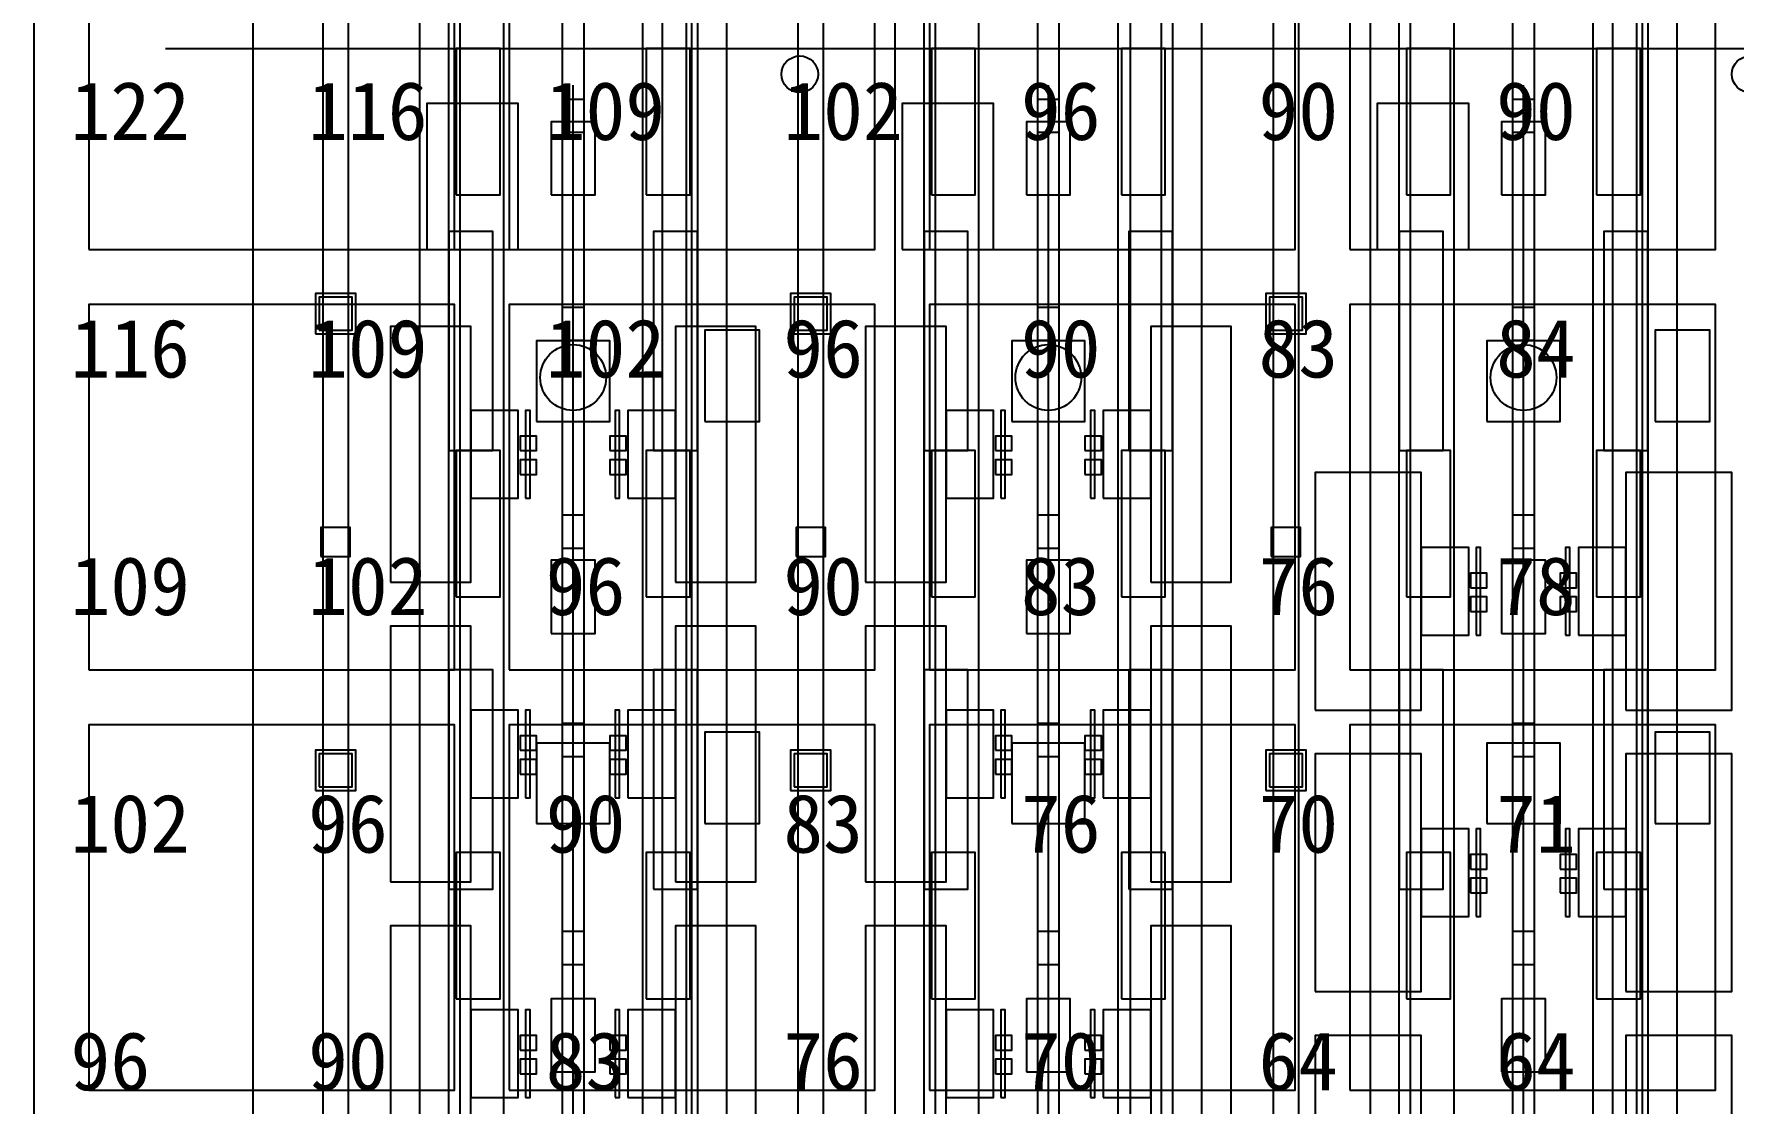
# Model space of a CAD drawing. Header units: metres. Extents: x -1640 to 1560, y -268 to 2338.
# Drawn here: x -280 to -233.49, y 1353.15 to 1382.4 of the extents above; entities that cross this region are included whole.
import ezdxf

# ---------------------------------------------------------------- set-up
doc = ezdxf.new("R2010")
doc.units = ezdxf.units.M
for name, color, linetype in [('1F_CHL', 4, 'Continuous'), ('1F_PUMP', 2, 'Continuous'), ('1F_SCR', 3, 'Continuous'), ('1F_STRUCT_COLUMN', 8, 'Continuous'), ('1F_ZONE', 3, 'Continuous'), ('2F_CSF_LATERAL_RACK_CONCEPT', 9, 'Continuous'), ('2F_RFG', 5, 'Continuous'), ('2F_STRUCT_COLUMN', 8, 'Continuous'), ('2F_VMB', 6, 'Continuous'), ('2F_ZONE', 3, 'Continuous'), ('3F_CLEANROOM_OVERHEAD_PIPE_DUCT_CONCEPT', 9, 'Continuous'), ('3F_CVD', 3, 'Continuous'), ('3F_DIFF', 4, 'Continuous'), ('3F_EHS_EGRESS_DIST_M', 2, 'Continuous'), ('3F_EHS_EXTINGUISHER_HYDRANT_CABINET_CONCEPT', 1, 'Continuous'), ('3F_EHS_GAS_DETECTOR', 6, 'Continuous'), ('3F_FOUP', 5, 'Continuous'), ('3F_OHT', 9, 'Continuous'), ('3F_OHTV', 1, 'Continuous'), ('3F_STK', 3, 'Continuous'), ('3F_STRUCT_COLUMN', 8, 'Continuous'), ('3F_TBAR', 6, 'Continuous'), ('3F_ZONE', 3, 'Continuous'), ('4F_FFU', 1, 'Continuous'), ('4F_STRUCT_PLENUM_TRUSS_CONCEPT', 9, 'Continuous'), ('4F_ZONE', 3, 'Continuous'), ('5F_CHL', 4, 'Continuous'), ('5F_PUMP', 2, 'Continuous'), ('5F_SCR', 3, 'Continuous'), ('5F_STRUCT_COLUMN', 8, 'Continuous'), ('5F_ZONE', 3, 'Continuous'), ('6F_CSF_LATERAL_RACK_CONCEPT', 9, 'Continuous'), ('6F_RFG', 5, 'Continuous'), ('6F_STRUCT_COLUMN', 8, 'Continuous'), ('6F_VMB', 6, 'Continuous'), ('6F_ZONE', 3, 'Continuous'), ('7F_CLEANROOM_OVERHEAD_PIPE_DUCT_CONCEPT', 9, 'Continuous'), ('7F_CVD', 3, 'Continuous'), ('7F_DIFF', 4, 'Continuous'), ('7F_EHS_EGRESS_DIST_M', 2, 'Continuous'), ('7F_EHS_EXTINGUISHER_HYDRANT_CABINET_CONCEPT', 1, 'Continuous'), ('7F_EHS_GAS_DETECTOR', 6, 'Continuous'), ('7F_FOUP', 5, 'Continuous'), ('7F_OHT', 9, 'Continuous'), ('7F_OHTV', 1, 'Continuous'), ('7F_STK', 3, 'Continuous'), ('7F_STRUCT_COLUMN', 8, 'Continuous'), ('7F_TBAR', 6, 'Continuous'), ('7F_ZONE', 3, 'Continuous'), ('8F_FFU', 1, 'Continuous'), ('8F_STRUCT_PLENUM_TRUSS_CONCEPT', 9, 'Continuous'), ('8F_ZONE', 3, 'Continuous'), ('EHS_TREATED_EXHAUST', 30, 'Continuous'), ('UTIL_ELEC.LV_CONCEPT', 2, 'Continuous'), ('UTIL_GAS.SPEC_CONCEPT', 3, 'Continuous'), ('UTIL_PCW.R_CONCEPT', 1, 'Continuous'), ('UTIL_PCW.S_CONCEPT', 6, 'Continuous')]:
    doc.layers.add(name, color=color, linetype=linetype)

msp = doc.modelspace()

# ---------------------------------------------------------------- linework, layer by layer
at = {"layer": '1F_CHL'}
for points in [[(-261.65, 1371.8), (-260.15, 1371.8), (-260.15, 1374.3), (-261.65, 1374.3)], [(-235.65, 1371.8), (-234.15, 1371.8), (-234.15, 1374.3), (-235.65, 1374.3)], [(-261.65, 1360.8), (-260.15, 1360.8), (-260.15, 1363.3), (-261.65, 1363.3)], [(-235.65, 1360.8), (-234.15, 1360.8), (-234.15, 1363.3), (-235.65, 1363.3)]]:
    msp.add_lwpolyline(points, close=True, dxfattribs=at)
at = {"layer": '1F_PUMP'}
for points in [[(-268.45, 1378), (-267.25, 1378), (-267.25, 1382), (-268.45, 1382)], [(-263.25, 1378), (-262.05, 1378), (-262.05, 1382), (-263.25, 1382)], [(-255.45, 1378), (-254.25, 1378), (-254.25, 1382), (-255.45, 1382)], [(-250.25, 1378), (-249.05, 1378), (-249.05, 1382), (-250.25, 1382)], [(-242.45, 1378), (-241.25, 1378), (-241.25, 1382), (-242.45, 1382)], [(-237.25, 1378), (-236.05, 1378), (-236.05, 1382), (-237.25, 1382)], [(-268.45, 1367), (-267.25, 1367), (-267.25, 1371), (-268.45, 1371)], [(-263.25, 1367), (-262.05, 1367), (-262.05, 1371), (-263.25, 1371)], [(-255.45, 1367), (-254.25, 1367), (-254.25, 1371), (-255.45, 1371)], [(-250.25, 1367), (-249.05, 1367), (-249.05, 1371), (-250.25, 1371)], [(-242.45, 1367), (-241.25, 1367), (-241.25, 1371), (-242.45, 1371)], [(-237.25, 1367), (-236.05, 1367), (-236.05, 1371), (-237.25, 1371)], [(-268.45, 1356), (-267.25, 1356), (-267.25, 1360), (-268.45, 1360)], [(-263.25, 1356), (-262.05, 1356), (-262.05, 1360), (-263.25, 1360)], [(-255.45, 1356), (-254.25, 1356), (-254.25, 1360), (-255.45, 1360)], [(-250.25, 1356), (-249.05, 1356), (-249.05, 1360), (-250.25, 1360)], [(-242.45, 1356), (-241.25, 1356), (-241.25, 1360), (-242.45, 1360)], [(-237.25, 1356), (-236.05, 1356), (-236.05, 1360), (-237.25, 1360)]]:
    msp.add_lwpolyline(points, close=True, dxfattribs=at)
at = {"layer": '1F_SCR'}
for points in [[(-266.25, 1371.8), (-264.25, 1371.8), (-264.25, 1374), (-266.25, 1374)], [(-253.25, 1371.8), (-251.25, 1371.8), (-251.25, 1374), (-253.25, 1374)], [(-240.25, 1371.8), (-238.25, 1371.8), (-238.25, 1374), (-240.25, 1374)], [(-266.25, 1360.8), (-264.25, 1360.8), (-264.25, 1363), (-266.25, 1363)], [(-253.25, 1360.8), (-251.25, 1360.8), (-251.25, 1363), (-253.25, 1363)], [(-240.25, 1360.8), (-238.25, 1360.8), (-238.25, 1363), (-240.25, 1363)]]:
    msp.add_lwpolyline(points, close=True, dxfattribs=at)
at = {"layer": '1F_STRUCT_COLUMN'}
for points in [[(-272.3, 1374.2), (-271.2, 1374.2), (-271.2, 1375.3), (-272.3, 1375.3)], [(-259.3, 1374.2), (-258.2, 1374.2), (-258.2, 1375.3), (-259.3, 1375.3)], [(-246.3, 1374.2), (-245.2, 1374.2), (-245.2, 1375.3), (-246.3, 1375.3)], [(-272.3, 1361.7), (-271.2, 1361.7), (-271.2, 1362.8), (-272.3, 1362.8)], [(-259.3, 1361.7), (-258.2, 1361.7), (-258.2, 1362.8), (-259.3, 1362.8)], [(-246.3, 1361.7), (-245.2, 1361.7), (-245.2, 1362.8), (-246.3, 1362.8)]]:
    msp.add_lwpolyline(points, close=True, dxfattribs=at)
at = {"layer": '1F_ZONE'}
msp.add_lwpolyline([(-280, 1306), (-3.5, 1306), (-3.5, 1464), (-280, 1464)], close=True, dxfattribs=at)
at = {"layer": '2F_CSF_LATERAL_RACK_CONCEPT'}
for points in [[(-269.45, 1310), (-268.65, 1310), (-268.65, 1460), (-269.45, 1460)], [(-261.85, 1310), (-261.05, 1310), (-261.05, 1460), (-261.85, 1460)], [(-256.45, 1310), (-255.65, 1310), (-255.65, 1460), (-256.45, 1460)], [(-248.85, 1310), (-248.05, 1310), (-248.05, 1460), (-248.85, 1460)], [(-243.45, 1310), (-242.65, 1310), (-242.65, 1460), (-243.45, 1460)], [(-235.85, 1310), (-235.05, 1310), (-235.05, 1460), (-235.85, 1460)]]:
    msp.add_lwpolyline(points, close=True, dxfattribs=at)
at = {"layer": '2F_RFG'}
for points in [[(-268.65, 1371), (-267.45, 1371), (-267.45, 1377), (-268.65, 1377)], [(-263.05, 1371), (-261.85, 1371), (-261.85, 1377), (-263.05, 1377)], [(-255.65, 1371), (-254.45, 1371), (-254.45, 1377), (-255.65, 1377)], [(-250.05, 1371), (-248.85, 1371), (-248.85, 1377), (-250.05, 1377)], [(-242.65, 1371), (-241.45, 1371), (-241.45, 1377), (-242.65, 1377)], [(-237.05, 1371), (-235.85, 1371), (-235.85, 1377), (-237.05, 1377)], [(-268.65, 1359), (-267.45, 1359), (-267.45, 1365), (-268.65, 1365)], [(-263.05, 1359), (-261.85, 1359), (-261.85, 1365), (-263.05, 1365)], [(-255.65, 1359), (-254.45, 1359), (-254.45, 1365), (-255.65, 1365)], [(-250.05, 1359), (-248.85, 1359), (-248.85, 1365), (-250.05, 1365)], [(-242.65, 1359), (-241.45, 1359), (-241.45, 1365), (-242.65, 1365)], [(-237.05, 1359), (-235.85, 1359), (-235.85, 1365), (-237.05, 1365)]]:
    msp.add_lwpolyline(points, close=True, dxfattribs=at)
at = {"layer": '2F_STRUCT_COLUMN'}
for points in [[(-272.2, 1374.3), (-271.3, 1374.3), (-271.3, 1375.2), (-272.2, 1375.2)], [(-259.2, 1374.3), (-258.3, 1374.3), (-258.3, 1375.2), (-259.2, 1375.2)], [(-246.2, 1374.3), (-245.3, 1374.3), (-245.3, 1375.2), (-246.2, 1375.2)], [(-272.2, 1361.8), (-271.3, 1361.8), (-271.3, 1362.7), (-272.2, 1362.7)], [(-259.2, 1361.8), (-258.3, 1361.8), (-258.3, 1362.7), (-259.2, 1362.7)], [(-246.2, 1361.8), (-245.3, 1361.8), (-245.3, 1362.7), (-246.2, 1362.7)]]:
    msp.add_lwpolyline(points, close=True, dxfattribs=at)
at = {"layer": '2F_VMB'}
for points in [[(-265.85, 1378), (-264.65, 1378), (-264.65, 1380), (-265.85, 1380)], [(-252.85, 1378), (-251.65, 1378), (-251.65, 1380), (-252.85, 1380)], [(-239.85, 1378), (-238.65, 1378), (-238.65, 1380), (-239.85, 1380)], [(-265.85, 1366), (-264.65, 1366), (-264.65, 1368), (-265.85, 1368)], [(-252.85, 1366), (-251.65, 1366), (-251.65, 1368), (-252.85, 1368)], [(-239.85, 1366), (-238.65, 1366), (-238.65, 1368), (-239.85, 1368)], [(-265.85, 1354), (-264.65, 1354), (-264.65, 1356), (-265.85, 1356)], [(-252.85, 1354), (-251.65, 1354), (-251.65, 1356), (-252.85, 1356)], [(-239.85, 1354), (-238.65, 1354), (-238.65, 1356), (-239.85, 1356)]]:
    msp.add_lwpolyline(points, close=True, dxfattribs=at)
at = {"layer": '2F_ZONE'}
msp.add_lwpolyline([(-280, 1306), (-3.5, 1306), (-3.5, 1464), (-280, 1464)], close=True, dxfattribs=at)
at = {"layer": '3F_CLEANROOM_OVERHEAD_PIPE_DUCT_CONCEPT'}
for points in [[(-268.35, 1309), (-267.15, 1309), (-267.15, 1461), (-268.35, 1461)], [(-263.35, 1309), (-262.15, 1309), (-262.15, 1461), (-263.35, 1461)], [(-255.35, 1309), (-254.15, 1309), (-254.15, 1461), (-255.35, 1461)], [(-250.35, 1309), (-249.15, 1309), (-249.15, 1461), (-250.35, 1461)], [(-242.35, 1309), (-241.15, 1309), (-241.15, 1461), (-242.35, 1461)], [(-237.35, 1309), (-236.15, 1309), (-236.15, 1461), (-237.35, 1461)]]:
    msp.add_lwpolyline(points, close=True, dxfattribs=at)
at = {"layer": '3F_CVD'}
for points in [[(-244.95, 1363.9), (-242.05, 1363.9), (-242.05, 1370.4), (-244.95, 1370.4)], [(-236.45, 1363.9), (-233.55, 1363.9), (-233.55, 1370.4), (-236.45, 1370.4)], [(-242.05, 1365.95), (-240.75, 1365.95), (-240.75, 1368.35), (-242.05, 1368.35)], [(-237.75, 1365.95), (-236.45, 1365.95), (-236.45, 1368.35), (-237.75, 1368.35)], [(-244.95, 1356.2), (-242.05, 1356.2), (-242.05, 1362.7), (-244.95, 1362.7)], [(-236.45, 1356.2), (-233.55, 1356.2), (-233.55, 1362.7), (-236.45, 1362.7)], [(-242.05, 1358.25), (-240.75, 1358.25), (-240.75, 1360.65), (-242.05, 1360.65)], [(-237.75, 1358.25), (-236.45, 1358.25), (-236.45, 1360.65), (-237.75, 1360.65)], [(-244.95, 1348.5), (-242.05, 1348.5), (-242.05, 1355), (-244.95, 1355)], [(-236.45, 1348.5), (-233.55, 1348.5), (-233.55, 1355), (-236.45, 1355)]]:
    msp.add_lwpolyline(points, close=True, dxfattribs=at)
at = {"layer": '3F_DIFF'}
for points in [[(-270.25, 1367.4), (-268.05, 1367.4), (-268.05, 1374.4), (-270.25, 1374.4)], [(-262.45, 1367.4), (-260.25, 1367.4), (-260.25, 1374.4), (-262.45, 1374.4)], [(-257.25, 1367.4), (-255.05, 1367.4), (-255.05, 1374.4), (-257.25, 1374.4)], [(-249.45, 1367.4), (-247.25, 1367.4), (-247.25, 1374.4), (-249.45, 1374.4)], [(-268.05, 1369.7), (-266.75, 1369.7), (-266.75, 1372.1), (-268.05, 1372.1)], [(-263.75, 1369.7), (-262.45, 1369.7), (-262.45, 1372.1), (-263.75, 1372.1)], [(-255.05, 1369.7), (-253.75, 1369.7), (-253.75, 1372.1), (-255.05, 1372.1)], [(-250.75, 1369.7), (-249.45, 1369.7), (-249.45, 1372.1), (-250.75, 1372.1)], [(-270.25, 1359.2), (-268.05, 1359.2), (-268.05, 1366.2), (-270.25, 1366.2)], [(-262.45, 1359.2), (-260.25, 1359.2), (-260.25, 1366.2), (-262.45, 1366.2)], [(-257.25, 1359.2), (-255.05, 1359.2), (-255.05, 1366.2), (-257.25, 1366.2)], [(-249.45, 1359.2), (-247.25, 1359.2), (-247.25, 1366.2), (-249.45, 1366.2)], [(-268.05, 1361.5), (-266.75, 1361.5), (-266.75, 1363.9), (-268.05, 1363.9)], [(-263.75, 1361.5), (-262.45, 1361.5), (-262.45, 1363.9), (-263.75, 1363.9)], [(-255.05, 1361.5), (-253.75, 1361.5), (-253.75, 1363.9), (-255.05, 1363.9)], [(-250.75, 1361.5), (-249.45, 1361.5), (-249.45, 1363.9), (-250.75, 1363.9)], [(-270.25, 1351), (-268.05, 1351), (-268.05, 1358), (-270.25, 1358)], [(-262.45, 1351), (-260.25, 1351), (-260.25, 1358), (-262.45, 1358)], [(-257.25, 1351), (-255.05, 1351), (-255.05, 1358), (-257.25, 1358)], [(-249.45, 1351), (-247.25, 1351), (-247.25, 1358), (-249.45, 1358)], [(-268.05, 1353.3), (-266.75, 1353.3), (-266.75, 1355.7), (-268.05, 1355.7)], [(-263.75, 1353.3), (-262.45, 1353.3), (-262.45, 1355.7), (-263.75, 1355.7)], [(-255.05, 1353.3), (-253.75, 1353.3), (-253.75, 1355.7), (-255.05, 1355.7)], [(-250.75, 1353.3), (-249.45, 1353.3), (-249.45, 1355.7), (-250.75, 1355.7)]]:
    msp.add_lwpolyline(points, close=True, dxfattribs=at)
at = {"layer": '3F_EHS_EXTINGUISHER_HYDRANT_CABINET_CONCEPT'}
for centre in [(-259.05, 1381.3), (-233.05, 1381.3)]:
    msp.add_circle(centre, 0.5, dxfattribs=at)
at = {"layer": '3F_EHS_GAS_DETECTOR'}
for centre in [(-265.25, 1373), (-252.25, 1373), (-239.25, 1373)]:
    msp.add_circle(centre, 0.9, dxfattribs=at)
at = {"layer": '3F_FOUP'}
for points in [[(-266.7, 1371), (-266.25, 1371), (-266.25, 1371.4), (-266.7, 1371.4)], [(-264.25, 1371), (-263.8, 1371), (-263.8, 1371.4), (-264.25, 1371.4)], [(-253.7, 1371), (-253.25, 1371), (-253.25, 1371.4), (-253.7, 1371.4)], [(-251.25, 1371), (-250.8, 1371), (-250.8, 1371.4), (-251.25, 1371.4)], [(-266.7, 1370.35), (-266.25, 1370.35), (-266.25, 1370.75), (-266.7, 1370.75)], [(-264.25, 1370.35), (-263.8, 1370.35), (-263.8, 1370.75), (-264.25, 1370.75)], [(-253.7, 1370.35), (-253.25, 1370.35), (-253.25, 1370.75), (-253.7, 1370.75)], [(-251.25, 1370.35), (-250.8, 1370.35), (-250.8, 1370.75), (-251.25, 1370.75)], [(-240.7, 1367.25), (-240.25, 1367.25), (-240.25, 1367.65), (-240.7, 1367.65)], [(-238.25, 1367.25), (-237.8, 1367.25), (-237.8, 1367.65), (-238.25, 1367.65)], [(-240.7, 1366.6), (-240.25, 1366.6), (-240.25, 1367), (-240.7, 1367)], [(-238.25, 1366.6), (-237.8, 1366.6), (-237.8, 1367), (-238.25, 1367)], [(-266.7, 1362.8), (-266.25, 1362.8), (-266.25, 1363.2), (-266.7, 1363.2)], [(-264.25, 1362.8), (-263.8, 1362.8), (-263.8, 1363.2), (-264.25, 1363.2)], [(-253.7, 1362.8), (-253.25, 1362.8), (-253.25, 1363.2), (-253.7, 1363.2)], [(-251.25, 1362.8), (-250.8, 1362.8), (-250.8, 1363.2), (-251.25, 1363.2)], [(-266.7, 1362.15), (-266.25, 1362.15), (-266.25, 1362.55), (-266.7, 1362.55)], [(-264.25, 1362.15), (-263.8, 1362.15), (-263.8, 1362.55), (-264.25, 1362.55)], [(-253.7, 1362.15), (-253.25, 1362.15), (-253.25, 1362.55), (-253.7, 1362.55)], [(-251.25, 1362.15), (-250.8, 1362.15), (-250.8, 1362.55), (-251.25, 1362.55)], [(-240.7, 1359.55), (-240.25, 1359.55), (-240.25, 1359.95), (-240.7, 1359.95)], [(-238.25, 1359.55), (-237.8, 1359.55), (-237.8, 1359.95), (-238.25, 1359.95)], [(-240.7, 1358.9), (-240.25, 1358.9), (-240.25, 1359.3), (-240.7, 1359.3)], [(-238.25, 1358.9), (-237.8, 1358.9), (-237.8, 1359.3), (-238.25, 1359.3)], [(-266.7, 1354.6), (-266.25, 1354.6), (-266.25, 1355), (-266.7, 1355)], [(-264.25, 1354.6), (-263.8, 1354.6), (-263.8, 1355), (-264.25, 1355)], [(-253.7, 1354.6), (-253.25, 1354.6), (-253.25, 1355), (-253.7, 1355)], [(-251.25, 1354.6), (-250.8, 1354.6), (-250.8, 1355), (-251.25, 1355)], [(-266.7, 1353.95), (-266.25, 1353.95), (-266.25, 1354.35), (-266.7, 1354.35)], [(-264.25, 1353.95), (-263.8, 1353.95), (-263.8, 1354.35), (-264.25, 1354.35)], [(-253.7, 1353.95), (-253.25, 1353.95), (-253.25, 1354.35), (-253.7, 1354.35)], [(-251.25, 1353.95), (-250.8, 1353.95), (-250.8, 1354.35), (-251.25, 1354.35)]]:
    msp.add_lwpolyline(points, close=True, dxfattribs=at)
at = {"layer": '3F_OHT'}
for p, q in [((-265.25, 1309), (-265.25, 1381)), ((-252.25, 1309), (-252.25, 1381)), ((-239.25, 1309), (-239.25, 1381))]:
    msp.add_line(p, q, dxfattribs=at)
at = {"layer": '3F_OHTV'}
for points in [[(-265.55, 1379.71), (-264.95, 1379.71), (-264.95, 1380.61), (-265.55, 1380.61)], [(-252.55, 1379.71), (-251.95, 1379.71), (-251.95, 1380.61), (-252.55, 1380.61)], [(-239.55, 1379.71), (-238.95, 1379.71), (-238.95, 1380.61), (-239.55, 1380.61)], [(-265.55, 1374.02), (-264.95, 1374.02), (-264.95, 1374.92), (-265.55, 1374.92)], [(-252.55, 1374.02), (-251.95, 1374.02), (-251.95, 1374.92), (-252.55, 1374.92)], [(-239.55, 1374.02), (-238.95, 1374.02), (-238.95, 1374.92), (-239.55, 1374.92)], [(-265.55, 1368.33), (-264.95, 1368.33), (-264.95, 1369.23), (-265.55, 1369.23)], [(-252.55, 1368.33), (-251.95, 1368.33), (-251.95, 1369.23), (-252.55, 1369.23)], [(-239.55, 1368.33), (-238.95, 1368.33), (-238.95, 1369.23), (-239.55, 1369.23)], [(-265.55, 1362.63), (-264.95, 1362.63), (-264.95, 1363.53), (-265.55, 1363.53)], [(-252.55, 1362.63), (-251.95, 1362.63), (-251.95, 1363.53), (-252.55, 1363.53)], [(-239.55, 1362.63), (-238.95, 1362.63), (-238.95, 1363.53), (-239.55, 1363.53)], [(-265.55, 1356.94), (-264.95, 1356.94), (-264.95, 1357.84), (-265.55, 1357.84)], [(-252.55, 1356.94), (-251.95, 1356.94), (-251.95, 1357.84), (-252.55, 1357.84)], [(-239.55, 1356.94), (-238.95, 1356.94), (-238.95, 1357.84), (-239.55, 1357.84)]]:
    msp.add_lwpolyline(points, close=True, dxfattribs=at)
at = {"layer": '3F_STK'}
for points in [[(-269.25, 1376.5), (-266.75, 1376.5), (-266.75, 1380.5), (-269.25, 1380.5)], [(-256.25, 1376.5), (-253.75, 1376.5), (-253.75, 1380.5), (-256.25, 1380.5)], [(-243.25, 1376.5), (-240.75, 1376.5), (-240.75, 1380.5), (-243.25, 1380.5)]]:
    msp.add_lwpolyline(points, close=True, dxfattribs=at)
at = {"layer": '3F_STRUCT_COLUMN'}
for points in [[(-272.15, 1368.1), (-271.35, 1368.1), (-271.35, 1368.9), (-272.15, 1368.9)], [(-259.15, 1368.1), (-258.35, 1368.1), (-258.35, 1368.9), (-259.15, 1368.9)], [(-246.15, 1368.1), (-245.35, 1368.1), (-245.35, 1368.9), (-246.15, 1368.9)]]:
    msp.add_lwpolyline(points, close=True, dxfattribs=at)
at = {"layer": '3F_TBAR'}
for points in [[(-266.55, 1369.7), (-266.43, 1369.7), (-266.43, 1372.1), (-266.55, 1372.1)], [(-264.1, 1369.7), (-263.98, 1369.7), (-263.98, 1372.1), (-264.1, 1372.1)], [(-253.55, 1369.7), (-253.43, 1369.7), (-253.43, 1372.1), (-253.55, 1372.1)], [(-251.1, 1369.7), (-250.98, 1369.7), (-250.98, 1372.1), (-251.1, 1372.1)], [(-240.55, 1365.95), (-240.43, 1365.95), (-240.43, 1368.35), (-240.55, 1368.35)], [(-238.1, 1365.95), (-237.98, 1365.95), (-237.98, 1368.35), (-238.1, 1368.35)], [(-266.55, 1361.5), (-266.43, 1361.5), (-266.43, 1363.9), (-266.55, 1363.9)], [(-264.1, 1361.5), (-263.98, 1361.5), (-263.98, 1363.9), (-264.1, 1363.9)], [(-253.55, 1361.5), (-253.43, 1361.5), (-253.43, 1363.9), (-253.55, 1363.9)], [(-251.1, 1361.5), (-250.98, 1361.5), (-250.98, 1363.9), (-251.1, 1363.9)], [(-240.55, 1358.25), (-240.43, 1358.25), (-240.43, 1360.65), (-240.55, 1360.65)], [(-238.1, 1358.25), (-237.98, 1358.25), (-237.98, 1360.65), (-238.1, 1360.65)], [(-266.55, 1353.3), (-266.43, 1353.3), (-266.43, 1355.7), (-266.55, 1355.7)], [(-264.1, 1353.3), (-263.98, 1353.3), (-263.98, 1355.7), (-264.1, 1355.7)], [(-253.55, 1353.3), (-253.43, 1353.3), (-253.43, 1355.7), (-253.55, 1355.7)], [(-251.1, 1353.3), (-250.98, 1353.3), (-250.98, 1355.7), (-251.1, 1355.7)]]:
    msp.add_lwpolyline(points, close=True, dxfattribs=at)
at = {"layer": '3F_ZONE'}
msp.add_lwpolyline([(-280, 1306), (-3.5, 1306), (-3.5, 1464), (-280, 1464)], close=True, dxfattribs=at)
at = {"layer": '4F_FFU'}
for points in [[(-278.5, 1376.5), (-268.5, 1376.5), (-268.5, 1386.5), (-278.5, 1386.5)], [(-267, 1376.5), (-257, 1376.5), (-257, 1386.5), (-267, 1386.5)], [(-255.5, 1376.5), (-245.5, 1376.5), (-245.5, 1386.5), (-255.5, 1386.5)], [(-244, 1376.5), (-234, 1376.5), (-234, 1386.5), (-244, 1386.5)], [(-278.5, 1365), (-268.5, 1365), (-268.5, 1375), (-278.5, 1375)], [(-267, 1365), (-257, 1365), (-257, 1375), (-267, 1375)], [(-255.5, 1365), (-245.5, 1365), (-245.5, 1375), (-255.5, 1375)], [(-244, 1365), (-234, 1365), (-234, 1375), (-244, 1375)], [(-278.5, 1353.5), (-268.5, 1353.5), (-268.5, 1363.5), (-278.5, 1363.5)], [(-267, 1353.5), (-257, 1353.5), (-257, 1363.5), (-267, 1363.5)], [(-255.5, 1353.5), (-245.5, 1353.5), (-245.5, 1363.5), (-255.5, 1363.5)], [(-244, 1353.5), (-234, 1353.5), (-234, 1363.5), (-244, 1363.5)]]:
    msp.add_lwpolyline(points, close=True, dxfattribs=at)
at = {"layer": '4F_STRUCT_PLENUM_TRUSS_CONCEPT'}
for points in [[(-272.1, 1306), (-271.4, 1306), (-271.4, 1464), (-272.1, 1464)], [(-259.1, 1306), (-258.4, 1306), (-258.4, 1464), (-259.1, 1464)], [(-246.1, 1306), (-245.4, 1306), (-245.4, 1464), (-246.1, 1464)]]:
    msp.add_lwpolyline(points, close=True, dxfattribs=at)
at = {"layer": '4F_ZONE'}
msp.add_lwpolyline([(-280, 1306), (-3.5, 1306), (-3.5, 1464), (-280, 1464)], close=True, dxfattribs=at)
at = {"layer": '5F_CHL'}
for points in [[(-261.65, 1371.8), (-260.15, 1371.8), (-260.15, 1374.3), (-261.65, 1374.3)], [(-235.65, 1371.8), (-234.15, 1371.8), (-234.15, 1374.3), (-235.65, 1374.3)], [(-261.65, 1360.8), (-260.15, 1360.8), (-260.15, 1363.3), (-261.65, 1363.3)], [(-235.65, 1360.8), (-234.15, 1360.8), (-234.15, 1363.3), (-235.65, 1363.3)]]:
    msp.add_lwpolyline(points, close=True, dxfattribs=at)
at = {"layer": '5F_PUMP'}
for points in [[(-268.45, 1378), (-267.25, 1378), (-267.25, 1382), (-268.45, 1382)], [(-263.25, 1378), (-262.05, 1378), (-262.05, 1382), (-263.25, 1382)], [(-255.45, 1378), (-254.25, 1378), (-254.25, 1382), (-255.45, 1382)], [(-250.25, 1378), (-249.05, 1378), (-249.05, 1382), (-250.25, 1382)], [(-242.45, 1378), (-241.25, 1378), (-241.25, 1382), (-242.45, 1382)], [(-237.25, 1378), (-236.05, 1378), (-236.05, 1382), (-237.25, 1382)], [(-268.45, 1367), (-267.25, 1367), (-267.25, 1371), (-268.45, 1371)], [(-263.25, 1367), (-262.05, 1367), (-262.05, 1371), (-263.25, 1371)], [(-255.45, 1367), (-254.25, 1367), (-254.25, 1371), (-255.45, 1371)], [(-250.25, 1367), (-249.05, 1367), (-249.05, 1371), (-250.25, 1371)], [(-242.45, 1367), (-241.25, 1367), (-241.25, 1371), (-242.45, 1371)], [(-237.25, 1367), (-236.05, 1367), (-236.05, 1371), (-237.25, 1371)], [(-268.45, 1356), (-267.25, 1356), (-267.25, 1360), (-268.45, 1360)], [(-263.25, 1356), (-262.05, 1356), (-262.05, 1360), (-263.25, 1360)], [(-255.45, 1356), (-254.25, 1356), (-254.25, 1360), (-255.45, 1360)], [(-250.25, 1356), (-249.05, 1356), (-249.05, 1360), (-250.25, 1360)], [(-242.45, 1356), (-241.25, 1356), (-241.25, 1360), (-242.45, 1360)], [(-237.25, 1356), (-236.05, 1356), (-236.05, 1360), (-237.25, 1360)]]:
    msp.add_lwpolyline(points, close=True, dxfattribs=at)
at = {"layer": '5F_SCR'}
for points in [[(-266.25, 1371.8), (-264.25, 1371.8), (-264.25, 1374), (-266.25, 1374)], [(-253.25, 1371.8), (-251.25, 1371.8), (-251.25, 1374), (-253.25, 1374)], [(-240.25, 1371.8), (-238.25, 1371.8), (-238.25, 1374), (-240.25, 1374)], [(-266.25, 1360.8), (-264.25, 1360.8), (-264.25, 1363), (-266.25, 1363)], [(-253.25, 1360.8), (-251.25, 1360.8), (-251.25, 1363), (-253.25, 1363)], [(-240.25, 1360.8), (-238.25, 1360.8), (-238.25, 1363), (-240.25, 1363)]]:
    msp.add_lwpolyline(points, close=True, dxfattribs=at)
at = {"layer": '5F_STRUCT_COLUMN'}
for points in [[(-272.3, 1374.2), (-271.2, 1374.2), (-271.2, 1375.3), (-272.3, 1375.3)], [(-259.3, 1374.2), (-258.2, 1374.2), (-258.2, 1375.3), (-259.3, 1375.3)], [(-246.3, 1374.2), (-245.2, 1374.2), (-245.2, 1375.3), (-246.3, 1375.3)], [(-272.3, 1361.7), (-271.2, 1361.7), (-271.2, 1362.8), (-272.3, 1362.8)], [(-259.3, 1361.7), (-258.2, 1361.7), (-258.2, 1362.8), (-259.3, 1362.8)], [(-246.3, 1361.7), (-245.2, 1361.7), (-245.2, 1362.8), (-246.3, 1362.8)]]:
    msp.add_lwpolyline(points, close=True, dxfattribs=at)
at = {"layer": '5F_ZONE'}
msp.add_lwpolyline([(-280, 1306), (-3.5, 1306), (-3.5, 1464), (-280, 1464)], close=True, dxfattribs=at)
at = {"layer": '6F_CSF_LATERAL_RACK_CONCEPT'}
for points in [[(-269.45, 1310), (-268.65, 1310), (-268.65, 1460), (-269.45, 1460)], [(-261.85, 1310), (-261.05, 1310), (-261.05, 1460), (-261.85, 1460)], [(-256.45, 1310), (-255.65, 1310), (-255.65, 1460), (-256.45, 1460)], [(-248.85, 1310), (-248.05, 1310), (-248.05, 1460), (-248.85, 1460)], [(-243.45, 1310), (-242.65, 1310), (-242.65, 1460), (-243.45, 1460)], [(-235.85, 1310), (-235.05, 1310), (-235.05, 1460), (-235.85, 1460)]]:
    msp.add_lwpolyline(points, close=True, dxfattribs=at)
at = {"layer": '6F_RFG'}
for points in [[(-268.65, 1371), (-267.45, 1371), (-267.45, 1377), (-268.65, 1377)], [(-263.05, 1371), (-261.85, 1371), (-261.85, 1377), (-263.05, 1377)], [(-255.65, 1371), (-254.45, 1371), (-254.45, 1377), (-255.65, 1377)], [(-250.05, 1371), (-248.85, 1371), (-248.85, 1377), (-250.05, 1377)], [(-242.65, 1371), (-241.45, 1371), (-241.45, 1377), (-242.65, 1377)], [(-237.05, 1371), (-235.85, 1371), (-235.85, 1377), (-237.05, 1377)], [(-268.65, 1359), (-267.45, 1359), (-267.45, 1365), (-268.65, 1365)], [(-263.05, 1359), (-261.85, 1359), (-261.85, 1365), (-263.05, 1365)], [(-255.65, 1359), (-254.45, 1359), (-254.45, 1365), (-255.65, 1365)], [(-250.05, 1359), (-248.85, 1359), (-248.85, 1365), (-250.05, 1365)], [(-242.65, 1359), (-241.45, 1359), (-241.45, 1365), (-242.65, 1365)], [(-237.05, 1359), (-235.85, 1359), (-235.85, 1365), (-237.05, 1365)]]:
    msp.add_lwpolyline(points, close=True, dxfattribs=at)
at = {"layer": '6F_STRUCT_COLUMN'}
for points in [[(-272.2, 1374.3), (-271.3, 1374.3), (-271.3, 1375.2), (-272.2, 1375.2)], [(-259.2, 1374.3), (-258.3, 1374.3), (-258.3, 1375.2), (-259.2, 1375.2)], [(-246.2, 1374.3), (-245.3, 1374.3), (-245.3, 1375.2), (-246.2, 1375.2)], [(-272.2, 1361.8), (-271.3, 1361.8), (-271.3, 1362.7), (-272.2, 1362.7)], [(-259.2, 1361.8), (-258.3, 1361.8), (-258.3, 1362.7), (-259.2, 1362.7)], [(-246.2, 1361.8), (-245.3, 1361.8), (-245.3, 1362.7), (-246.2, 1362.7)]]:
    msp.add_lwpolyline(points, close=True, dxfattribs=at)
at = {"layer": '6F_VMB'}
for points in [[(-265.85, 1378), (-264.65, 1378), (-264.65, 1380), (-265.85, 1380)], [(-252.85, 1378), (-251.65, 1378), (-251.65, 1380), (-252.85, 1380)], [(-239.85, 1378), (-238.65, 1378), (-238.65, 1380), (-239.85, 1380)], [(-265.85, 1366), (-264.65, 1366), (-264.65, 1368), (-265.85, 1368)], [(-252.85, 1366), (-251.65, 1366), (-251.65, 1368), (-252.85, 1368)], [(-239.85, 1366), (-238.65, 1366), (-238.65, 1368), (-239.85, 1368)], [(-265.85, 1354), (-264.65, 1354), (-264.65, 1356), (-265.85, 1356)], [(-252.85, 1354), (-251.65, 1354), (-251.65, 1356), (-252.85, 1356)], [(-239.85, 1354), (-238.65, 1354), (-238.65, 1356), (-239.85, 1356)]]:
    msp.add_lwpolyline(points, close=True, dxfattribs=at)
at = {"layer": '6F_ZONE'}
msp.add_lwpolyline([(-280, 1306), (-3.5, 1306), (-3.5, 1464), (-280, 1464)], close=True, dxfattribs=at)
at = {"layer": '7F_CLEANROOM_OVERHEAD_PIPE_DUCT_CONCEPT'}
for points in [[(-268.35, 1309), (-267.15, 1309), (-267.15, 1461), (-268.35, 1461)], [(-263.35, 1309), (-262.15, 1309), (-262.15, 1461), (-263.35, 1461)], [(-255.35, 1309), (-254.15, 1309), (-254.15, 1461), (-255.35, 1461)], [(-250.35, 1309), (-249.15, 1309), (-249.15, 1461), (-250.35, 1461)], [(-242.35, 1309), (-241.15, 1309), (-241.15, 1461), (-242.35, 1461)], [(-237.35, 1309), (-236.15, 1309), (-236.15, 1461), (-237.35, 1461)]]:
    msp.add_lwpolyline(points, close=True, dxfattribs=at)
at = {"layer": '7F_CVD'}
for points in [[(-244.95, 1363.9), (-242.05, 1363.9), (-242.05, 1370.4), (-244.95, 1370.4)], [(-236.45, 1363.9), (-233.55, 1363.9), (-233.55, 1370.4), (-236.45, 1370.4)], [(-242.05, 1365.95), (-240.75, 1365.95), (-240.75, 1368.35), (-242.05, 1368.35)], [(-237.75, 1365.95), (-236.45, 1365.95), (-236.45, 1368.35), (-237.75, 1368.35)], [(-244.95, 1356.2), (-242.05, 1356.2), (-242.05, 1362.7), (-244.95, 1362.7)], [(-236.45, 1356.2), (-233.55, 1356.2), (-233.55, 1362.7), (-236.45, 1362.7)], [(-242.05, 1358.25), (-240.75, 1358.25), (-240.75, 1360.65), (-242.05, 1360.65)], [(-237.75, 1358.25), (-236.45, 1358.25), (-236.45, 1360.65), (-237.75, 1360.65)], [(-244.95, 1348.5), (-242.05, 1348.5), (-242.05, 1355), (-244.95, 1355)], [(-236.45, 1348.5), (-233.55, 1348.5), (-233.55, 1355), (-236.45, 1355)]]:
    msp.add_lwpolyline(points, close=True, dxfattribs=at)
at = {"layer": '7F_DIFF'}
for points in [[(-270.25, 1367.4), (-268.05, 1367.4), (-268.05, 1374.4), (-270.25, 1374.4)], [(-262.45, 1367.4), (-260.25, 1367.4), (-260.25, 1374.4), (-262.45, 1374.4)], [(-257.25, 1367.4), (-255.05, 1367.4), (-255.05, 1374.4), (-257.25, 1374.4)], [(-249.45, 1367.4), (-247.25, 1367.4), (-247.25, 1374.4), (-249.45, 1374.4)], [(-268.05, 1369.7), (-266.75, 1369.7), (-266.75, 1372.1), (-268.05, 1372.1)], [(-263.75, 1369.7), (-262.45, 1369.7), (-262.45, 1372.1), (-263.75, 1372.1)], [(-255.05, 1369.7), (-253.75, 1369.7), (-253.75, 1372.1), (-255.05, 1372.1)], [(-250.75, 1369.7), (-249.45, 1369.7), (-249.45, 1372.1), (-250.75, 1372.1)], [(-270.25, 1359.2), (-268.05, 1359.2), (-268.05, 1366.2), (-270.25, 1366.2)], [(-262.45, 1359.2), (-260.25, 1359.2), (-260.25, 1366.2), (-262.45, 1366.2)], [(-257.25, 1359.2), (-255.05, 1359.2), (-255.05, 1366.2), (-257.25, 1366.2)], [(-249.45, 1359.2), (-247.25, 1359.2), (-247.25, 1366.2), (-249.45, 1366.2)], [(-268.05, 1361.5), (-266.75, 1361.5), (-266.75, 1363.9), (-268.05, 1363.9)], [(-263.75, 1361.5), (-262.45, 1361.5), (-262.45, 1363.9), (-263.75, 1363.9)], [(-255.05, 1361.5), (-253.75, 1361.5), (-253.75, 1363.9), (-255.05, 1363.9)], [(-250.75, 1361.5), (-249.45, 1361.5), (-249.45, 1363.9), (-250.75, 1363.9)], [(-270.25, 1351), (-268.05, 1351), (-268.05, 1358), (-270.25, 1358)], [(-262.45, 1351), (-260.25, 1351), (-260.25, 1358), (-262.45, 1358)], [(-257.25, 1351), (-255.05, 1351), (-255.05, 1358), (-257.25, 1358)], [(-249.45, 1351), (-247.25, 1351), (-247.25, 1358), (-249.45, 1358)], [(-268.05, 1353.3), (-266.75, 1353.3), (-266.75, 1355.7), (-268.05, 1355.7)], [(-263.75, 1353.3), (-262.45, 1353.3), (-262.45, 1355.7), (-263.75, 1355.7)], [(-255.05, 1353.3), (-253.75, 1353.3), (-253.75, 1355.7), (-255.05, 1355.7)], [(-250.75, 1353.3), (-249.45, 1353.3), (-249.45, 1355.7), (-250.75, 1355.7)]]:
    msp.add_lwpolyline(points, close=True, dxfattribs=at)
at = {"layer": '7F_EHS_EXTINGUISHER_HYDRANT_CABINET_CONCEPT'}
for centre in [(-259.05, 1381.3), (-233.05, 1381.3)]:
    msp.add_circle(centre, 0.5, dxfattribs=at)
at = {"layer": '7F_EHS_GAS_DETECTOR'}
for centre in [(-265.25, 1373), (-252.25, 1373), (-239.25, 1373)]:
    msp.add_circle(centre, 0.9, dxfattribs=at)
at = {"layer": '7F_FOUP'}
for points in [[(-266.7, 1371), (-266.25, 1371), (-266.25, 1371.4), (-266.7, 1371.4)], [(-264.25, 1371), (-263.8, 1371), (-263.8, 1371.4), (-264.25, 1371.4)], [(-253.7, 1371), (-253.25, 1371), (-253.25, 1371.4), (-253.7, 1371.4)], [(-251.25, 1371), (-250.8, 1371), (-250.8, 1371.4), (-251.25, 1371.4)], [(-266.7, 1370.35), (-266.25, 1370.35), (-266.25, 1370.75), (-266.7, 1370.75)], [(-264.25, 1370.35), (-263.8, 1370.35), (-263.8, 1370.75), (-264.25, 1370.75)], [(-253.7, 1370.35), (-253.25, 1370.35), (-253.25, 1370.75), (-253.7, 1370.75)], [(-251.25, 1370.35), (-250.8, 1370.35), (-250.8, 1370.75), (-251.25, 1370.75)], [(-240.7, 1367.25), (-240.25, 1367.25), (-240.25, 1367.65), (-240.7, 1367.65)], [(-238.25, 1367.25), (-237.8, 1367.25), (-237.8, 1367.65), (-238.25, 1367.65)], [(-240.7, 1366.6), (-240.25, 1366.6), (-240.25, 1367), (-240.7, 1367)], [(-238.25, 1366.6), (-237.8, 1366.6), (-237.8, 1367), (-238.25, 1367)], [(-266.7, 1362.8), (-266.25, 1362.8), (-266.25, 1363.2), (-266.7, 1363.2)], [(-264.25, 1362.8), (-263.8, 1362.8), (-263.8, 1363.2), (-264.25, 1363.2)], [(-253.7, 1362.8), (-253.25, 1362.8), (-253.25, 1363.2), (-253.7, 1363.2)], [(-251.25, 1362.8), (-250.8, 1362.8), (-250.8, 1363.2), (-251.25, 1363.2)], [(-266.7, 1362.15), (-266.25, 1362.15), (-266.25, 1362.55), (-266.7, 1362.55)], [(-264.25, 1362.15), (-263.8, 1362.15), (-263.8, 1362.55), (-264.25, 1362.55)], [(-253.7, 1362.15), (-253.25, 1362.15), (-253.25, 1362.55), (-253.7, 1362.55)], [(-251.25, 1362.15), (-250.8, 1362.15), (-250.8, 1362.55), (-251.25, 1362.55)], [(-240.7, 1359.55), (-240.25, 1359.55), (-240.25, 1359.95), (-240.7, 1359.95)], [(-238.25, 1359.55), (-237.8, 1359.55), (-237.8, 1359.95), (-238.25, 1359.95)], [(-240.7, 1358.9), (-240.25, 1358.9), (-240.25, 1359.3), (-240.7, 1359.3)], [(-238.25, 1358.9), (-237.8, 1358.9), (-237.8, 1359.3), (-238.25, 1359.3)], [(-266.7, 1354.6), (-266.25, 1354.6), (-266.25, 1355), (-266.7, 1355)], [(-264.25, 1354.6), (-263.8, 1354.6), (-263.8, 1355), (-264.25, 1355)], [(-253.7, 1354.6), (-253.25, 1354.6), (-253.25, 1355), (-253.7, 1355)], [(-251.25, 1354.6), (-250.8, 1354.6), (-250.8, 1355), (-251.25, 1355)], [(-266.7, 1353.95), (-266.25, 1353.95), (-266.25, 1354.35), (-266.7, 1354.35)], [(-264.25, 1353.95), (-263.8, 1353.95), (-263.8, 1354.35), (-264.25, 1354.35)], [(-253.7, 1353.95), (-253.25, 1353.95), (-253.25, 1354.35), (-253.7, 1354.35)], [(-251.25, 1353.95), (-250.8, 1353.95), (-250.8, 1354.35), (-251.25, 1354.35)]]:
    msp.add_lwpolyline(points, close=True, dxfattribs=at)
at = {"layer": '7F_OHT'}
for p, q in [((-265.25, 1309), (-265.25, 1381)), ((-252.25, 1309), (-252.25, 1381)), ((-239.25, 1309), (-239.25, 1381))]:
    msp.add_line(p, q, dxfattribs=at)
at = {"layer": '7F_OHTV'}
for points in [[(-265.55, 1379.71), (-264.95, 1379.71), (-264.95, 1380.61), (-265.55, 1380.61)], [(-252.55, 1379.71), (-251.95, 1379.71), (-251.95, 1380.61), (-252.55, 1380.61)], [(-239.55, 1379.71), (-238.95, 1379.71), (-238.95, 1380.61), (-239.55, 1380.61)], [(-265.55, 1374.02), (-264.95, 1374.02), (-264.95, 1374.92), (-265.55, 1374.92)], [(-252.55, 1374.02), (-251.95, 1374.02), (-251.95, 1374.92), (-252.55, 1374.92)], [(-239.55, 1374.02), (-238.95, 1374.02), (-238.95, 1374.92), (-239.55, 1374.92)], [(-265.55, 1368.33), (-264.95, 1368.33), (-264.95, 1369.23), (-265.55, 1369.23)], [(-252.55, 1368.33), (-251.95, 1368.33), (-251.95, 1369.23), (-252.55, 1369.23)], [(-239.55, 1368.33), (-238.95, 1368.33), (-238.95, 1369.23), (-239.55, 1369.23)], [(-265.55, 1362.63), (-264.95, 1362.63), (-264.95, 1363.53), (-265.55, 1363.53)], [(-252.55, 1362.63), (-251.95, 1362.63), (-251.95, 1363.53), (-252.55, 1363.53)], [(-239.55, 1362.63), (-238.95, 1362.63), (-238.95, 1363.53), (-239.55, 1363.53)], [(-265.55, 1356.94), (-264.95, 1356.94), (-264.95, 1357.84), (-265.55, 1357.84)], [(-252.55, 1356.94), (-251.95, 1356.94), (-251.95, 1357.84), (-252.55, 1357.84)], [(-239.55, 1356.94), (-238.95, 1356.94), (-238.95, 1357.84), (-239.55, 1357.84)]]:
    msp.add_lwpolyline(points, close=True, dxfattribs=at)
at = {"layer": '7F_STK'}
for points in [[(-269.25, 1376.5), (-266.75, 1376.5), (-266.75, 1380.5), (-269.25, 1380.5)], [(-256.25, 1376.5), (-253.75, 1376.5), (-253.75, 1380.5), (-256.25, 1380.5)], [(-243.25, 1376.5), (-240.75, 1376.5), (-240.75, 1380.5), (-243.25, 1380.5)]]:
    msp.add_lwpolyline(points, close=True, dxfattribs=at)
at = {"layer": '7F_STRUCT_COLUMN'}
for points in [[(-272.15, 1368.1), (-271.35, 1368.1), (-271.35, 1368.9), (-272.15, 1368.9)], [(-259.15, 1368.1), (-258.35, 1368.1), (-258.35, 1368.9), (-259.15, 1368.9)], [(-246.15, 1368.1), (-245.35, 1368.1), (-245.35, 1368.9), (-246.15, 1368.9)]]:
    msp.add_lwpolyline(points, close=True, dxfattribs=at)
at = {"layer": '7F_TBAR'}
for points in [[(-266.55, 1369.7), (-266.43, 1369.7), (-266.43, 1372.1), (-266.55, 1372.1)], [(-264.1, 1369.7), (-263.98, 1369.7), (-263.98, 1372.1), (-264.1, 1372.1)], [(-253.55, 1369.7), (-253.43, 1369.7), (-253.43, 1372.1), (-253.55, 1372.1)], [(-251.1, 1369.7), (-250.98, 1369.7), (-250.98, 1372.1), (-251.1, 1372.1)], [(-240.55, 1365.95), (-240.43, 1365.95), (-240.43, 1368.35), (-240.55, 1368.35)], [(-238.1, 1365.95), (-237.98, 1365.95), (-237.98, 1368.35), (-238.1, 1368.35)], [(-266.55, 1361.5), (-266.43, 1361.5), (-266.43, 1363.9), (-266.55, 1363.9)], [(-264.1, 1361.5), (-263.98, 1361.5), (-263.98, 1363.9), (-264.1, 1363.9)], [(-253.55, 1361.5), (-253.43, 1361.5), (-253.43, 1363.9), (-253.55, 1363.9)], [(-251.1, 1361.5), (-250.98, 1361.5), (-250.98, 1363.9), (-251.1, 1363.9)], [(-240.55, 1358.25), (-240.43, 1358.25), (-240.43, 1360.65), (-240.55, 1360.65)], [(-238.1, 1358.25), (-237.98, 1358.25), (-237.98, 1360.65), (-238.1, 1360.65)], [(-266.55, 1353.3), (-266.43, 1353.3), (-266.43, 1355.7), (-266.55, 1355.7)], [(-264.1, 1353.3), (-263.98, 1353.3), (-263.98, 1355.7), (-264.1, 1355.7)], [(-253.55, 1353.3), (-253.43, 1353.3), (-253.43, 1355.7), (-253.55, 1355.7)], [(-251.1, 1353.3), (-250.98, 1353.3), (-250.98, 1355.7), (-251.1, 1355.7)]]:
    msp.add_lwpolyline(points, close=True, dxfattribs=at)
at = {"layer": '7F_ZONE'}
msp.add_lwpolyline([(-280, 1306), (-3.5, 1306), (-3.5, 1464), (-280, 1464)], close=True, dxfattribs=at)
at = {"layer": '8F_FFU'}
for points in [[(-278.5, 1376.5), (-268.5, 1376.5), (-268.5, 1386.5), (-278.5, 1386.5)], [(-267, 1376.5), (-257, 1376.5), (-257, 1386.5), (-267, 1386.5)], [(-255.5, 1376.5), (-245.5, 1376.5), (-245.5, 1386.5), (-255.5, 1386.5)], [(-244, 1376.5), (-234, 1376.5), (-234, 1386.5), (-244, 1386.5)], [(-278.5, 1365), (-268.5, 1365), (-268.5, 1375), (-278.5, 1375)], [(-267, 1365), (-257, 1365), (-257, 1375), (-267, 1375)], [(-255.5, 1365), (-245.5, 1365), (-245.5, 1375), (-255.5, 1375)], [(-244, 1365), (-234, 1365), (-234, 1375), (-244, 1375)], [(-278.5, 1353.5), (-268.5, 1353.5), (-268.5, 1363.5), (-278.5, 1363.5)], [(-267, 1353.5), (-257, 1353.5), (-257, 1363.5), (-267, 1363.5)], [(-255.5, 1353.5), (-245.5, 1353.5), (-245.5, 1363.5), (-255.5, 1363.5)], [(-244, 1353.5), (-234, 1353.5), (-234, 1363.5), (-244, 1363.5)]]:
    msp.add_lwpolyline(points, close=True, dxfattribs=at)
at = {"layer": '8F_STRUCT_PLENUM_TRUSS_CONCEPT'}
for points in [[(-272.1, 1306), (-271.4, 1306), (-271.4, 1464), (-272.1, 1464)], [(-259.1, 1306), (-258.4, 1306), (-258.4, 1464), (-259.1, 1464)], [(-246.1, 1306), (-245.4, 1306), (-245.4, 1464), (-246.1, 1464)]]:
    msp.add_lwpolyline(points, close=True, dxfattribs=at)
at = {"layer": '8F_ZONE'}
msp.add_lwpolyline([(-280, 1306), (-3.5, 1306), (-3.5, 1464), (-280, 1464)], close=True, dxfattribs=at)
at = {"layer": 'EHS_TREATED_EXHAUST'}
for points in [[(-265.55, 1310), (-264.95, 1310), (-264.95, 1472), (-265.55, 1472)], [(-265.55, 1310), (-264.95, 1310), (-264.95, 1472), (-265.55, 1472)], [(-252.55, 1310), (-251.95, 1310), (-251.95, 1472), (-252.55, 1472)], [(-252.55, 1310), (-251.95, 1310), (-251.95, 1472), (-252.55, 1472)], [(-239.55, 1310), (-238.95, 1310), (-238.95, 1472), (-239.55, 1472)], [(-239.55, 1310), (-238.95, 1310), (-238.95, 1472), (-239.55, 1472)]]:
    msp.add_lwpolyline(points, close=True, dxfattribs=at)
at = {"layer": 'UTIL_ELEC.LV_CONCEPT'}
msp.add_line((-250, 1311.7), (-250, 1472.3), dxfattribs=at)
msp.add_line((-250, 1311.7), (-250, 1472.3), dxfattribs=at)
at = {"layer": 'UTIL_GAS.SPEC_CONCEPT'}
msp.add_line((-274, 1325.7), (-274, 1444.3), dxfattribs=at)
msp.add_line((-274, 1325.7), (-274, 1444.3), dxfattribs=at)
at = {"layer": 'UTIL_PCW.R_CONCEPT'}
for p, q in [((-262.005, 1311.78), (-262.005, 1458.23)), ((-262.005, 1311.78), (-262.005, 1458.23)), ((-235.995, 1311.78), (-235.995, 1458.23)), ((-235.995, 1311.78), (-235.995, 1458.23))]:
    msp.add_line(p, q, dxfattribs=at)
at = {"layer": 'UTIL_PCW.S_CONCEPT'}
for p, q in [((-262.805, 1311.78), (-262.805, 1458.23)), ((-262.805, 1311.78), (-262.805, 1458.23)), ((-236.805, 1311.78), (-236.805, 1458.23)), ((-236.805, 1311.78), (-236.805, 1458.23)), ((-276.4, 1382), (293.4, 1382)), ((-276.4, 1382), (293.4, 1382))]:
    msp.add_line(p, q, dxfattribs=at)

# ---------------------------------------------------------------- texts
at = {"layer": '3F_EHS_EGRESS_DIST_M'}
for s, p in [('122', (-279, 1379.5)), ('116', (-272.5, 1379.5)), ('109', (-266, 1379.5)), ('102', (-259.5, 1379.5)), ('96', (-253, 1379.5)), ('90', (-246.5, 1379.5)), ('90', (-240, 1379.5)), ('116', (-279, 1373)), ('109', (-272.5, 1373)), ('102', (-266, 1373)), ('96', (-259.5, 1373)), ('90', (-253, 1373)), ('83', (-246.5, 1373)), ('84', (-240, 1373)), ('109', (-279, 1366.5)), ('102', (-272.5, 1366.5)), ('96', (-266, 1366.5)), ('90', (-259.5, 1366.5)), ('83', (-253, 1366.5)), ('76', (-246.5, 1366.5)), ('78', (-240, 1366.5)), ('102', (-279, 1360)), ('96', (-272.5, 1360)), ('90', (-266, 1360)), ('83', (-259.5, 1360)), ('76', (-253, 1360)), ('70', (-246.5, 1360)), ('71', (-240, 1360)), ('96', (-279, 1353.5)), ('90', (-272.5, 1353.5)), ('83', (-266, 1353.5)), ('76', (-259.5, 1353.5)), ('70', (-253, 1353.5)), ('64', (-246.5, 1353.5)), ('64', (-240, 1353.5))]:
    msp.add_text(s, height=1.6, dxfattribs=at).set_placement(p)
at = {"layer": '7F_EHS_EGRESS_DIST_M'}
for s, p in [('122', (-279, 1379.5)), ('116', (-272.5, 1379.5)), ('109', (-266, 1379.5)), ('102', (-259.5, 1379.5)), ('96', (-253, 1379.5)), ('90', (-246.5, 1379.5)), ('90', (-240, 1379.5)), ('116', (-279, 1373)), ('109', (-272.5, 1373)), ('102', (-266, 1373)), ('96', (-259.5, 1373)), ('90', (-253, 1373)), ('83', (-246.5, 1373)), ('84', (-240, 1373)), ('109', (-279, 1366.5)), ('102', (-272.5, 1366.5)), ('96', (-266, 1366.5)), ('90', (-259.5, 1366.5)), ('83', (-253, 1366.5)), ('76', (-246.5, 1366.5)), ('78', (-240, 1366.5)), ('102', (-279, 1360)), ('96', (-272.5, 1360)), ('90', (-266, 1360)), ('83', (-259.5, 1360)), ('76', (-253, 1360)), ('70', (-246.5, 1360)), ('71', (-240, 1360)), ('96', (-279, 1353.5)), ('90', (-272.5, 1353.5)), ('83', (-266, 1353.5)), ('76', (-259.5, 1353.5)), ('70', (-253, 1353.5)), ('64', (-246.5, 1353.5)), ('64', (-240, 1353.5))]:
    msp.add_text(s, height=1.6, dxfattribs=at).set_placement(p)

doc.saveas('drawing.dxf')
